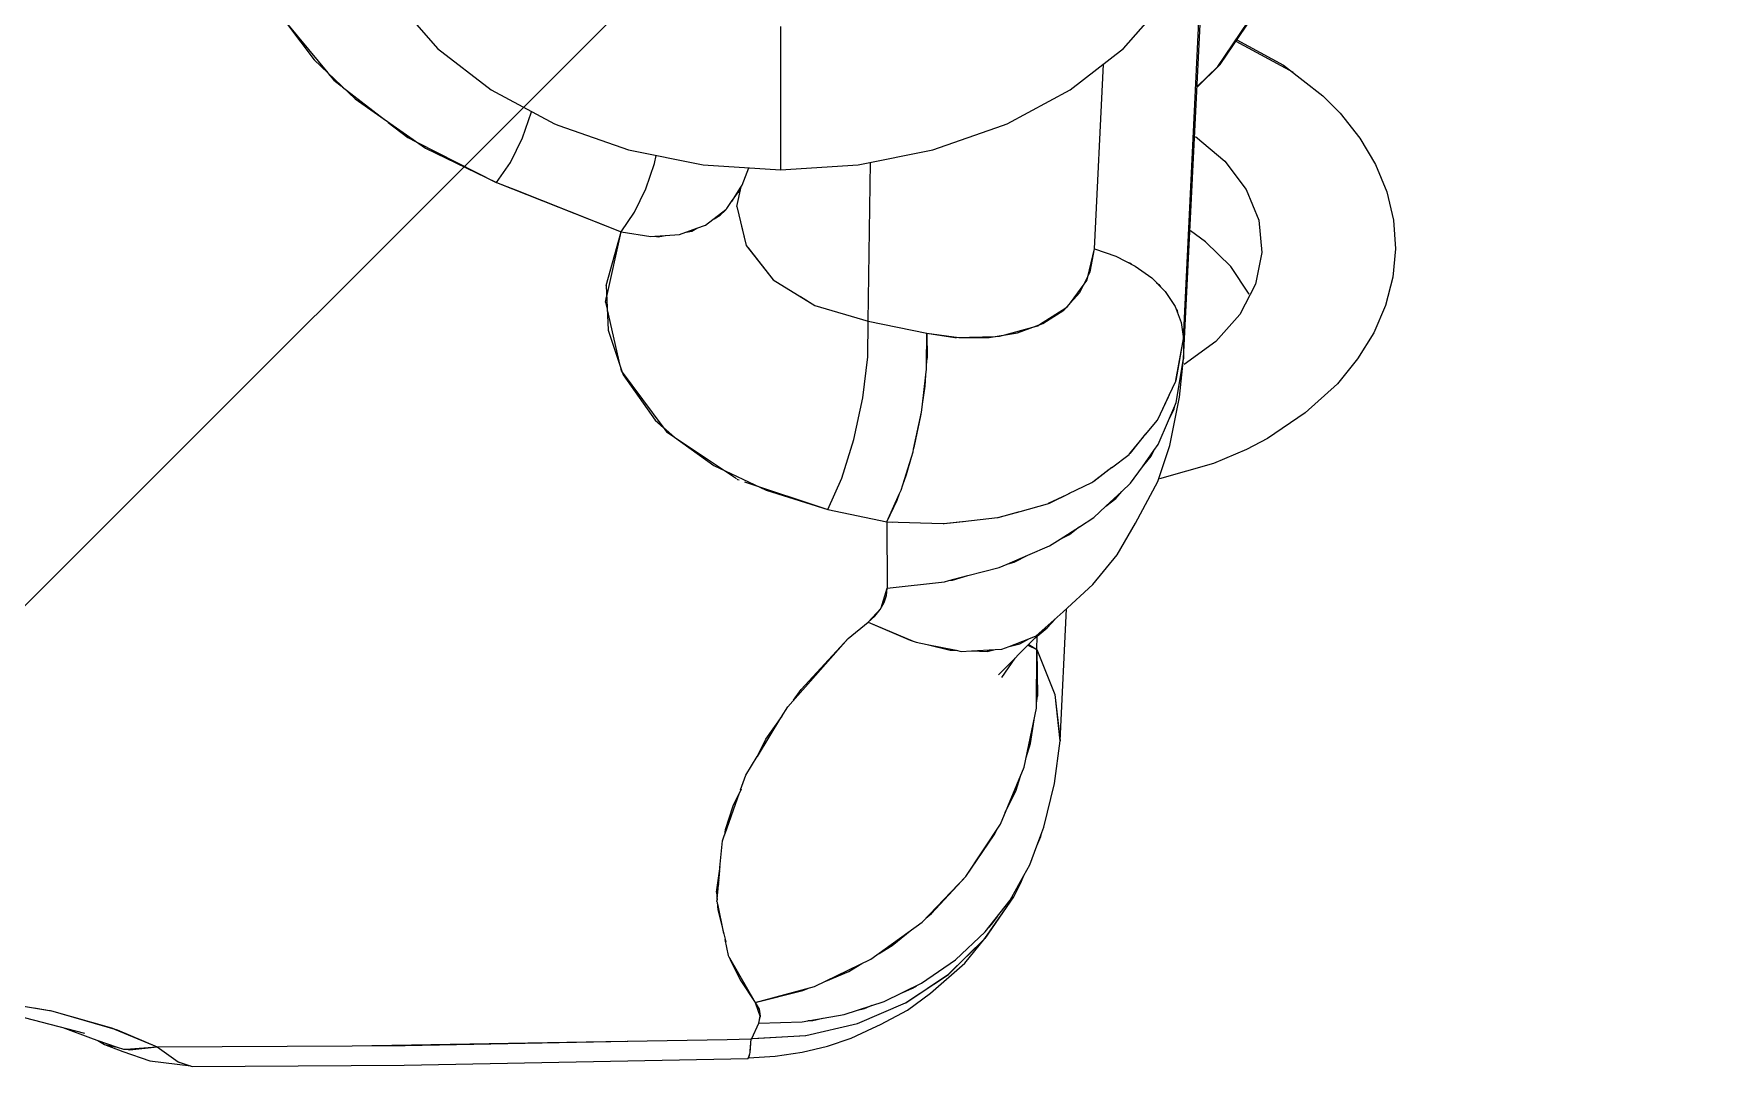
# Model space of a CAD drawing. Header units: millimetres. Extents: x 1084702 to 1166801, y 36632 to 124519.
# Drawn here: x 1102570.1 to 1102693.5, y 49599.4 to 49676.7 of the extents above; entities that cross this region are included whole.
import ezdxf

# ---------------------------------------------------------------- set-up
doc = ezdxf.new("R2010")
doc.units = ezdxf.units.MM
doc.header["$LTSCALE"] = 250
doc.layers.get('0').update_dxf_attribs({"color": 255})
doc.layers.add('%posline', color=240, linetype='Continuous')
doc.layers.add('%symbol', color=1, linetype='Continuous')
doc.styles.add('ROMANS', font='ROMANS.shx', dxfattribs={"height": 100})
doc.dimstyles.new('dott', dxfattribs={"dimscale": 100, "dimtxt": 150, "dimasz": 0.01, "dimexe": 0.5, "dimexo": 1, "dimgap": 1, "dimtad": 1, "dimdsep": 46, "dimtxsty": 'ROMANS', "dimcen": 1.5, "dimclrd": 1, "dimclre": 1, "dimclrt": 2, "dimazin": 2, "dimtfac": 1, "dimtmove": 2, "dimatfit": 3, "dimldrblk": 'DOT', "dimfxl": 1, "dimtvp": 100, "dimtolj": 1, "dimarcsym": 0})

# ---------------------------------------------------------------- blocks, each defined once
blk = doc.blocks.new('_Dot')
at = {"color": 0, "linetype": 'ByBlock', "lineweight": -2}
blk.add_line((-0.5, 0), (-1, 0), dxfattribs=at)
at = {"color": 0, "linetype": 'ByBlock', "const_width": 0.5}
blk.add_lwpolyline([(-0.25, 0, 1), (0.25, 0, 1)], format="xyb", close=True, dxfattribs=at)
blk = doc.blocks.new('GENERATOR-BORDE')
for p, q in [((-2188.81, -477.26), (-2187.31, -446.89)), ((-2188.81, -477.26), (-2187.31, -446.89)), ((-2255.74, -451.66), (-2252.05, -456.12)), ((-2247.02, -450.8), (-2243.93, -454.32)), ((-2193.23, -454.32), (-2190.14, -450.8)), ((-2188.81, -475.77), (-2187.61, -450.77)), ((-2188.81, -475.77), (-2187.61, -450.77)), ((-2186.28, -455.66), (-2183.48, -451.53)), ((-2186.28, -455.66), (-2183.48, -451.53)), ((-2186.09, -455.51), (-2183.28, -451.36)), ((-2255.01, -452.54), (-2253.06, -455.15)), ((-2218.58, -452.7), (-2218.58, -456.5)), ((-2218.58, -452.7), (-2218.58, -456.5)), ((-2184.93, -453.79), (-2180.71, -456.06)), ((-2253.06, -455.15), (-2250.03, -458.05)), ((-2243.93, -454.32), (-2239.98, -457.38)), ((-2197.18, -457.38), (-2193.23, -454.32)), ((-2252.01, -456.16), (-2251.6, -456.66)), ((-2251.6, -456.66), (-2251.03, -457.1)), ((-2218.58, -456.5), (-2218.58, -462.91)), ((-2218.58, -456.5), (-2218.58, -462.91)), ((-2195.39, -469.13), (-2194.73, -455.49)), ((-2195.39, -469.13), (-2194.73, -455.49)), ((-2187.82, -457.2), (-2186.09, -455.51)), ((-2187.82, -457.16), (-2186.28, -455.66)), ((-2187.82, -457.16), (-2186.28, -455.66)), ((-2250.97, -457.15), (-2247.84, -459.58)), ((-2239.98, -457.38), (-2235.3, -459.88)), ((-2201.85, -459.88), (-2197.18, -457.38)), ((-2250.03, -458.05), (-2244.81, -461.7)), ((-2237.66, -460.93), (-2237, -459)), ((-2237.66, -460.93), (-2237, -459)), ((-2237, -459), (-2237, -458.98)), ((-2237, -459), (-2237, -458.98)), ((-2247.58, -459.78), (-2246.14, -460.9)), ((-2235.3, -459.88), (-2234.97, -460.01)), ((-2234.97, -460.01), (-2229.83, -461.82)), ((-2207.33, -461.82), (-2202.19, -460.01)), ((-2202.19, -460.01), (-2201.85, -459.88)), ((-2246.14, -460.9), (-2245.5, -461.23)), ((-2245.46, -461.24), (-2239.6, -464.22)), ((-2238.55, -462.74), (-2237.66, -460.93)), ((-2238.55, -462.74), (-2237.66, -460.93)), ((-2244.81, -461.7), (-2239.58, -464.22)), ((-2239.58, -464.22), (-2238.55, -462.74)), ((-2239.58, -464.22), (-2238.55, -462.74)), ((-2238.49, -462.61), (-2238.49, -462.61)), ((-2238.49, -462.61), (-2238.49, -462.61)), ((-2229.83, -461.82), (-2224.3, -462.93)), ((-2228.53, -464.69), (-2227.89, -462.82)), ((-2228.53, -464.69), (-2227.89, -462.82)), ((-2227.89, -462.82), (-2227.78, -462.23)), ((-2227.89, -462.82), (-2227.78, -462.23)), ((-2212.86, -462.93), (-2207.33, -461.82)), ((-2212.12, -474.48), (-2211.93, -462.74)), ((-2224.3, -462.93), (-2218.58, -463.3)), ((-2221.41, -464.42), (-2220.94, -463.15)), ((-2218.58, -462.91), (-2218.58, -463.3)), ((-2218.58, -462.91), (-2218.58, -463.3)), ((-2218.58, -463.3), (-2212.86, -462.93)), ((-2239.59, -464.22), (-2239.58, -464.22)), ((-2239.58, -464.22), (-2230.37, -467.86)), ((-2239.58, -464.22), (-2238.18, -464.78)), ((-2238.18, -464.78), (-2230.37, -467.86)), ((-2229.39, -466.43), (-2228.53, -464.69)), ((-2229.39, -466.43), (-2228.53, -464.69)), ((-2222.21, -465.64), (-2221.56, -464.74)), ((-2222.19, -465.62), (-2221.51, -464.58)), ((-2221.82, -466), (-2221.49, -464.55)), ((-2221.77, -465.03), (-2221.77, -464.97)), ((-2221.68, -464.99), (-2221.56, -464.74)), ((-2221.64, -464.85), (-2221.61, -464.73)), ((-2221.56, -464.74), (-2221.51, -464.57)), ((-2221.51, -464.58), (-2221.41, -464.42)), ((-2230.37, -467.86), (-2229.39, -466.43)), ((-2230.37, -467.86), (-2229.39, -466.43)), ((-2224.14, -467.39), (-2222.62, -466.22)), ((-2223.04, -466.64), (-2222.67, -466.29)), ((-2222.67, -466.29), (-2222.61, -466.21)), ((-2222.62, -466.22), (-2222.55, -466.16)), ((-2222.55, -466.16), (-2222.21, -465.64)), ((-2221.82, -466), (-2221.13, -468.89)), ((-2226.06, -468.07), (-2224.77, -467.61)), ((-2225.14, -467.83), (-2224.76, -467.61)), ((-2224.76, -467.61), (-2224.14, -467.39)), ((-2223.5, -466.9), (-2223.04, -466.64)), ((-2221.47, -467.46), (-2221.13, -468.89)), ((-2231.46, -471.83), (-2230.37, -467.86)), ((-2231.43, -472.65), (-2230.37, -467.86)), ((-2230.37, -467.86), (-2230.37, -467.86)), ((-2230.37, -467.86), (-2228.17, -468.21)), ((-2228.17, -468.21), (-2227.87, -468.19)), ((-2227.87, -468.19), (-2227.11, -468.14)), ((-2227.87, -468.19), (-2227.63, -468.23)), ((-2227.63, -468.23), (-2227.09, -468.14)), ((-2227.1, -468.14), (-2226.06, -468.07)), ((-2225.55, -467.89), (-2225.14, -467.83)), ((-2221.13, -468.89), (-2219.14, -471.41)), ((-2220.99, -469.06), (-2219.14, -471.41)), ((-2195.89, -471.21), (-2195.39, -469.13)), ((-2195.71, -470.84), (-2195.39, -469.13)), ((-2195.39, -469.13), (-2193.81, -469.67)), ((-2193.81, -469.67), (-2192.39, -470.4)), ((-2192.95, -470.11), (-2192.73, -470.2)), ((-2192.73, -470.2), (-2192.63, -470.28)), ((-2219.14, -471.41), (-2216.04, -473.32)), ((-2196.48, -472.36), (-2195.71, -470.84)), ((-2196.16, -471.74), (-2195.95, -471.46)), ((-2195.95, -471.46), (-2195.89, -471.21)), ((-2192.39, -470.4), (-2191.15, -471.28)), ((-2191.15, -471.28), (-2190.16, -472.29)), ((-2231.52, -473.06), (-2231.44, -472.68)), ((-2231.46, -471.83), (-2231.33, -475.15)), ((-2231.45, -472.18), (-2231.39, -472.45)), ((-2217.12, -472.66), (-2216.04, -473.32)), ((-2197.66, -473.65), (-2196.48, -472.36)), ((-2197.17, -473.11), (-2196.16, -471.74)), ((-2196.79, -472.71), (-2196.75, -472.55)), ((-2196.68, -472.59), (-2196.65, -472.4)), ((-2190.8, -471.64), (-2190.62, -471.77)), ((-2190.62, -471.77), (-2190.51, -471.93)), ((-2190.16, -472.29), (-2189.42, -473.39)), ((-2231.52, -473.06), (-2231.4, -473.58)), ((-2231.39, -473.63), (-2230.45, -477.75)), ((-2231.39, -473.64), (-2231.39, -473.65)), ((-2216.04, -473.32), (-2212.12, -474.48)), ((-2199.44, -474.73), (-2197.51, -473.48)), ((-2199.21, -474.64), (-2197.66, -473.65)), ((-2197.51, -473.48), (-2197.38, -473.39)), ((-2197.38, -473.39), (-2197.17, -473.11)), ((-2189.42, -473.39), (-2188.97, -474.57)), ((-2189.34, -473.59), (-2189.28, -473.68)), ((-2189.28, -473.68), (-2189.24, -473.86)), ((-2231.33, -475.15), (-2230.29, -478.24)), ((-2212.14, -477.12), (-2212.12, -474.48)), ((-2212.14, -477.12), (-2212.12, -474.48)), ((-2212.12, -474.48), (-2207.78, -475.37)), ((-2212.12, -474.48), (-2207.78, -475.37)), ((-2212.12, -474.48), (-2212.12, -474.48)), ((-2202.02, -475.49), (-2199.95, -474.92)), ((-2201.07, -475.33), (-2199.21, -474.64)), ((-2199.95, -474.92), (-2199.57, -474.81)), ((-2199.57, -474.81), (-2199.44, -474.73)), ((-2188.97, -474.57), (-2188.81, -475.77)), ((-2207.79, -477.73), (-2207.78, -475.37)), ((-2207.78, -475.37), (-2207.75, -477.21)), ((-2207.78, -475.37), (-2205.42, -475.69)), ((-2207.78, -475.37), (-2205.7, -475.67)), ((-2205.7, -475.67), (-2205.59, -475.67)), ((-2205.59, -475.67), (-2202.7, -475.6)), ((-2205.42, -475.69), (-2203.16, -475.68)), ((-2203.16, -475.68), (-2201.07, -475.33)), ((-2202.7, -475.6), (-2202.41, -475.59)), ((-2202.41, -475.59), (-2202.02, -475.49)), ((-2189.37, -478.87), (-2188.81, -475.77)), ((-2189.36, -478.85), (-2188.81, -475.77)), ((-2188.81, -475.77), (-2188.81, -477.26)), ((-2188.81, -475.77), (-2188.81, -477.26)), ((-2212.5, -480.13), (-2212.14, -477.12)), ((-2212.5, -480.13), (-2212.14, -477.12)), ((-2207.79, -477.73), (-2207.75, -477.21)), ((-2207.79, -477.53), (-2207.77, -477.54)), ((-2207.79, -477.53), (-2207.77, -477.53)), ((-2189.35, -480.49), (-2188.81, -477.26)), ((-2189.1, -480.1), (-2188.81, -477.26)), ((-2230.44, -477.78), (-2230.36, -478.14)), ((-2230.36, -478.14), (-2230.28, -478.25)), ((-2230.28, -478.25), (-2230.22, -478.44)), ((-2230.28, -478.25), (-2227.28, -482.28)), ((-2230.22, -478.44), (-2227.84, -481.79)), ((-2208.09, -480.6), (-2207.84, -478.45)), ((-2207.9, -479.28), (-2207.84, -478.45)), ((-2207.84, -478.45), (-2207.79, -478.01)), ((-2207.79, -478.01), (-2207.79, -477.73)), ((-2189.38, -478.91), (-2189.37, -478.88)), ((-2189.37, -478.87), (-2189.36, -478.85)), ((-2208.09, -480.6), (-2207.9, -479.28)), ((-2190.71, -481.74), (-2189.92, -480.07)), ((-2190.68, -481.7), (-2189.84, -479.89)), ((-2189.86, -479.94), (-2189.38, -478.91)), ((-2189.82, -483.66), (-2189.1, -480.1)), ((-2213.16, -483.21), (-2212.5, -480.13)), ((-2213.16, -483.21), (-2212.5, -480.13)), ((-2208.75, -483.94), (-2208.17, -481.21)), ((-2208.21, -481.47), (-2208.17, -481.21)), ((-2208.17, -481.21), (-2208.14, -481.03)), ((-2208.14, -481.03), (-2208.09, -480.6)), ((-2189.92, -481.82), (-2189.45, -480.73)), ((-2189.92, -481.82), (-2189.49, -480.95)), ((-2189.49, -480.95), (-2189.45, -480.73)), ((-2189.45, -480.73), (-2189.35, -480.49)), ((-2227.84, -481.79), (-2226.43, -483.04)), ((-2227.26, -482.31), (-2227.01, -482.65)), ((-2208.68, -483.68), (-2208.21, -481.47)), ((-2191.62, -482.86), (-2190.74, -481.79)), ((-2190.74, -481.79), (-2190.71, -481.74)), ((-2190.72, -481.74), (-2190.68, -481.7)), ((-2190.67, -483.59), (-2189.92, -481.82)), ((-2227.01, -482.65), (-2221.85, -486.11)), ((-2214.06, -486.07), (-2213.16, -483.21)), ((-2214.06, -486.07), (-2213.16, -483.21)), ((-2208.75, -483.94), (-2208.68, -483.68)), ((-2192.78, -484.25), (-2191.75, -483.01)), ((-2192.73, -484.22), (-2191.59, -482.81)), ((-2190.99, -484.04), (-2190.67, -483.59)), ((-2190.7, -486.33), (-2189.82, -483.66)), ((-2209.55, -486.56), (-2208.92, -484.53)), ((-2209.28, -485.8), (-2208.92, -484.53)), ((-2208.92, -484.53), (-2208.79, -484.12)), ((-2208.79, -484.12), (-2208.75, -483.94)), ((-2194.14, -485.31), (-2192.83, -484.32)), ((-2192.83, -484.32), (-2192.79, -484.26)), ((-2192.79, -484.26), (-2192.73, -484.22)), ((-2191.84, -485.23), (-2190.99, -484.04)), ((-2191.84, -485.23), (-2191.19, -484.44)), ((-2191.19, -484.44), (-2190.99, -484.04)), ((-2221.78, -486.16), (-2221.76, -486.17)), ((-2221.76, -486.17), (-2221.64, -486.21)), ((-2215.1, -488.4), (-2214.06, -486.07)), ((-2215.1, -488.4), (-2214.06, -486.07)), ((-2209.55, -486.56), (-2209.28, -485.8)), ((-2195.5, -486.34), (-2194.29, -485.42)), ((-2195.44, -486.31), (-2194.1, -485.27)), ((-2192.72, -486.45), (-2191.84, -485.23)), ((-2221.26, -486.34), (-2215.1, -488.4)), ((-2210.73, -489.31), (-2209.8, -487.22)), ((-2209.97, -487.7), (-2209.8, -487.22)), ((-2209.8, -487.22), (-2209.68, -486.97)), ((-2209.68, -486.97), (-2209.55, -486.56)), ((-2198.78, -487.93), (-2197.41, -487.28)), ((-2198.72, -487.92), (-2197.22, -487.19)), ((-2197.9, -487.52), (-2197.89, -487.51)), ((-2197.9, -487.52), (-2197.89, -487.51)), ((-2197.29, -487.22), (-2195.57, -486.4)), ((-2195.57, -486.4), (-2195.51, -486.35)), ((-2195.51, -486.35), (-2195.44, -486.31)), ((-2194.54, -488.15), (-2193.37, -487.06)), ((-2193.81, -487.58), (-2193.37, -487.06)), ((-2193.37, -487.06), (-2192.72, -486.45)), ((-2192.36, -489.4), (-2190.7, -486.33)), ((-2215.1, -488.4), (-2210.73, -489.31)), ((-2215.1, -488.4), (-2210.73, -489.31)), ((-2210.73, -489.31), (-2209.97, -487.7)), ((-2202.5, -488.98), (-2201, -488.56)), ((-2202.44, -488.97), (-2200.88, -488.53)), ((-2200.89, -488.53), (-2198.86, -487.97)), ((-2198.86, -487.97), (-2198.79, -487.94)), ((-2198.79, -487.94), (-2198.72, -487.92)), ((-2195.43, -488.98), (-2194.54, -488.15)), ((-2194.55, -488.15), (-2193.81, -487.58)), ((-2210.73, -489.31), (-2210.71, -494.2)), ((-2210.73, -489.31), (-2210.3, -489.32)), ((-2210.73, -489.31), (-2206.56, -489.44)), ((-2210.73, -489.31), (-2210.71, -494.2)), ((-2206.56, -489.44), (-2206.53, -489.44)), ((-2206.53, -489.44), (-2205.16, -489.29)), ((-2206.53, -489.44), (-2206.49, -489.44)), ((-2206.49, -489.44), (-2205.1, -489.28)), ((-2205.11, -489.28), (-2202.56, -488.99)), ((-2202.56, -488.99), (-2202.5, -488.98)), ((-2202.5, -488.98), (-2202.44, -488.97)), ((-2197.92, -490.58), (-2196.5, -489.67)), ((-2197.24, -490.24), (-2196.5, -489.66)), ((-2196.5, -489.67), (-2195.43, -488.98)), ((-2193.7, -491.74), (-2192.36, -489.4)), ((-2200.3, -491.77), (-2198.7, -491.08)), ((-2198.7, -491.08), (-2197.92, -490.58)), ((-2197.93, -490.58), (-2197.24, -490.24)), ((-2202.43, -492.68), (-2201.84, -492.43)), ((-2201.84, -492.43), (-2200.3, -491.77)), ((-2201.84, -492.43), (-2201.32, -492.28)), ((-2201.32, -492.28), (-2200.3, -491.77)), ((-2195.5, -493.94), (-2193.7, -491.74)), ((-2206.48, -493.74), (-2206.16, -493.65)), ((-2206.16, -493.65), (-2204.74, -493.28)), ((-2206.16, -493.65), (-2205.88, -493.62)), ((-2205.88, -493.62), (-2204.74, -493.28)), ((-2204.74, -493.28), (-2202.43, -492.68)), ((-2211.15, -495.67), (-2210.71, -494.2)), ((-2210.94, -495.27), (-2210.76, -494.74)), ((-2210.76, -494.74), (-2210.71, -494.2)), ((-2210.71, -494.2), (-2206.48, -493.74)), ((-2197.7, -495.96), (-2195.5, -493.94)), ((-2212.11, -496.71), (-2211.18, -495.7)), ((-2211.61, -496.27), (-2211.22, -495.78)), ((-2211.22, -495.78), (-2210.94, -495.27)), ((-2211.18, -495.7), (-2211.15, -495.67)), ((-2210.94, -494.97), (-2210.85, -495.01)), ((-2210.94, -494.97), (-2210.85, -495.01)), ((-2199.69, -497.73), (-2197.7, -495.96)), ((-2197.93, -505.5), (-2197.45, -495.73)), ((-2213.59, -497.94), (-2212.11, -496.71)), ((-2213.59, -497.94), (-2212.11, -496.71)), ((-2212.11, -496.71), (-2211.61, -496.27)), ((-2212.11, -496.71), (-2209.01, -498.06)), ((-2212.11, -496.71), (-2208.78, -498.12)), ((-2199.76, -497.87), (-2198.88, -497.15)), ((-2199.35, -497.43), (-2198.88, -497.15)), ((-2198.88, -497.15), (-2198.3, -496.49)), ((-2218.05, -502.97), (-2213.59, -497.94)), ((-2217.05, -501.69), (-2213.59, -497.94)), ((-2209.01, -498.06), (-2208.78, -498.12)), ((-2208.78, -498.12), (-2208.57, -498.2)), ((-2208.57, -498.2), (-2207.74, -498.37)), ((-2207.74, -498.37), (-2206.04, -498.79)), ((-2207.74, -498.37), (-2205.61, -498.8)), ((-2202.47, -500.61), (-2199.76, -497.87)), ((-2202.23, -498.72), (-2201.68, -498.51)), ((-2201.68, -498.51), (-2200.24, -497.95)), ((-2201.68, -498.51), (-2200.9, -498.33)), ((-2201.38, -498.44), (-2201.37, -498.39)), ((-2201.08, -498.37), (-2201.03, -498.25)), ((-2200.9, -498.33), (-2200.24, -497.95)), ((-2200.3, -498.42), (-2199.65, -498.73)), ((-2200.25, -498.37), (-2199.65, -498.73)), ((-2200.24, -497.95), (-2199.69, -497.73)), ((-2199.65, -498.73), (-2199.61, -497.75)), ((-2199.65, -498.73), (-2199.61, -497.75)), ((-2206.04, -498.79), (-2205.61, -498.8)), ((-2205.93, -498.79), (-2205.85, -498.76)), ((-2205.61, -498.8), (-2205.23, -498.88)), ((-2205.23, -498.88), (-2204.48, -498.84)), ((-2204.48, -498.84), (-2202.73, -498.75)), ((-2204.48, -498.84), (-2203.31, -498.88)), ((-2204.46, -498.84), (-2204.46, -498.84)), ((-2203.31, -498.88), (-2202.73, -498.75)), ((-2203.3, -498.78), (-2203.2, -498.86)), ((-2203.18, -498.77), (-2203.11, -498.84)), ((-2202.73, -498.75), (-2202.23, -498.72)), ((-2202.23, -500.8), (-2201.24, -499.37)), ((-2199.67, -503.07), (-2199.65, -498.73)), ((-2199.65, -498.73), (-2198.31, -502.06)), ((-2199.65, -498.73), (-2199.59, -502.2)), ((-2217.62, -502.48), (-2217.05, -501.69)), ((-2199.66, -502.7), (-2199.59, -502.2)), ((-2198.31, -502.06), (-2197.93, -505.5)), ((-2198.31, -502.06), (-2198.31, -502.07)), ((-2198.31, -502.07), (-2197.94, -505.5)), ((-2218.51, -503.71), (-2218.05, -502.97)), ((-2200.58, -507.43), (-2199.67, -503.07)), ((-2198.24, -502.7), (-2198.24, -502.7)), ((-2198.24, -502.7), (-2198.24, -502.7)), ((-2220.3, -506.64), (-2218.56, -503.8)), ((-2219.68, -505.37), (-2218.47, -503.68)), ((-2200.11, -505.7), (-2199.85, -503.94)), ((-2220.32, -506.67), (-2219.68, -505.37)), ((-2200.43, -506.73), (-2200.11, -505.7)), ((-2198.33, -508.65), (-2197.93, -505.5)), ((-2197.94, -505.5), (-2197.93, -505.5)), ((-2197.94, -505.51), (-2197.93, -505.5)), ((-2221.15, -508.02), (-2220.32, -506.66)), ((-2221.54, -509.11), (-2221.15, -508.02)), ((-2202.34, -511.64), (-2200.58, -507.43)), ((-2201.18, -509.14), (-2200.86, -508.11)), ((-2222.69, -512.35), (-2221.62, -509.33)), ((-2222.09, -510.3), (-2221.48, -509.04)), ((-2201.99, -510.79), (-2201.18, -509.14)), ((-2199.13, -511.86), (-2198.33, -508.65)), ((-2222.65, -512.05), (-2222.09, -510.3)), ((-2222.71, -512.47), (-2222.65, -512.05)), ((-2204.9, -515.51), (-2202.34, -511.64)), ((-2202.8, -512.44), (-2202.56, -511.97)), ((-2199.28, -512.26), (-2199.13, -511.86)), ((-2223.06, -514.86), (-2222.88, -512.87)), ((-2222.88, -512.87), (-2222.73, -512.44)), ((-2204.9, -515.51), (-2202.8, -512.44)), ((-2203.21, -513.05), (-2203.18, -512.9)), ((-2203.2, -513.04), (-2203.17, -512.89)), ((-2200.16, -514.66), (-2199.65, -513.26)), ((-2199.65, -513.26), (-2199.35, -512.57)), ((-2199.64, -513.24), (-2199.28, -512.26)), ((-2199.35, -512.57), (-2199.28, -512.26)), ((-2204.11, -514.31), (-2204.11, -514.36)), ((-2200.6, -515.44), (-2200.16, -514.66)), ((-2223.31, -516.68), (-2223.04, -514.77)), ((-2223.27, -517.19), (-2223.08, -515.08)), ((-2223.18, -515.74), (-2223.15, -515.85)), ((-2208.13, -518.89), (-2204.9, -515.51)), ((-2207.44, -518.26), (-2204.9, -515.51)), ((-2201.62, -517.26), (-2200.6, -515.44)), ((-2200.84, -515.99), (-2200.6, -515.44)), ((-2223.31, -516.68), (-2223.27, -517.27)), ((-2223.2, -515.93), (-2223.17, -516.1)), ((-2203.48, -520.1), (-2201.35, -517.01)), ((-2203.47, -520.09), (-2201.35, -517.02)), ((-2202.9, -519.27), (-2201.35, -517.02)), ((-2201.35, -517.01), (-2200.84, -515.99)), ((-2201.35, -517.02), (-2201.35, -517.01)), ((-2201.18, -516.48), (-2200.84, -515.99)), ((-2201, -516.22), (-2200.88, -515.93)), ((-2201, -516.22), (-2200.88, -515.94)), ((-2223.29, -517.36), (-2223.28, -517.25)), ((-2223.29, -517.36), (-2223.27, -517.46)), ((-2223.26, -517.42), (-2223.22, -517.99)), ((-2223.25, -517.55), (-2222.79, -519.74)), ((-2223.22, -517.99), (-2222.64, -520.35)), ((-2207.85, -518.6), (-2207.44, -518.26)), ((-2203.46, -519.62), (-2201.62, -517.26)), ((-2211.91, -521.64), (-2208.13, -518.89)), ((-2210.34, -520.63), (-2208.89, -519.44)), ((-2203.29, -519.83), (-2202.9, -519.27)), ((-2203.19, -519.28), (-2202.96, -519.05)), ((-2202.96, -519.05), (-2202.54, -518.44)), ((-2222.7, -520.18), (-2222.45, -521.36)), ((-2211.3, -521.2), (-2210.34, -520.63)), ((-2210.59, -520.69), (-2210.24, -520.55)), ((-2210.57, -520.66), (-2210.23, -520.54)), ((-2209.72, -520.12), (-2209.72, -520.05)), ((-2209.72, -520.12), (-2209.72, -520.05)), ((-2206.17, -522.74), (-2203.48, -520.1)), ((-2206.16, -522.74), (-2203.48, -520.1)), ((-2205.65, -521.68), (-2203.46, -519.62)), ((-2204.97, -521.93), (-2203.48, -520.1)), ((-2203.48, -520.1), (-2203.48, -520.1)), ((-2222.45, -521.36), (-2222.37, -521.5)), ((-2222.37, -521.48), (-2222.32, -521.66)), ((-2222.36, -521.53), (-2220.46, -524.82)), ((-2222.32, -521.66), (-2221.58, -523.16)), ((-2216.08, -523.65), (-2211.91, -521.64)), ((-2213.54, -522.54), (-2212.58, -521.96)), ((-2208.16, -523.4), (-2205.65, -521.68)), ((-2207.5, -524.14), (-2204.97, -521.93)), ((-2221.58, -523.16), (-2220.46, -524.82)), ((-2215.24, -523.25), (-2213.54, -522.54)), ((-2214.56, -522.92), (-2214.35, -522.88)), ((-2209.34, -524.86), (-2206.17, -522.75)), ((-2209.33, -524.86), (-2206.17, -522.74)), ((-2206.17, -522.75), (-2206.17, -522.74)), ((-2220.7, -524.46), (-2220.69, -524.43)), ((-2220.7, -524.46), (-2220.69, -524.43)), ((-2220.46, -524.82), (-2216.08, -523.65)), ((-2220.46, -524.82), (-2216.94, -523.95)), ((-2216.94, -523.95), (-2216.45, -523.75)), ((-2210.92, -524.76), (-2208.16, -523.4)), ((-2209.54, -524.08), (-2208.83, -523.78)), ((-2209.21, -525.39), (-2207.5, -524.14)), ((-2208.83, -523.78), (-2208.55, -523.6)), ((-2277.83, -524.56), (-2272.61, -525.41)), ((-2273.75, -525.23), (-2272.47, -525.44)), ((-2272.61, -525.41), (-2272.55, -525.43)), ((-2272.54, -525.43), (-2267.61, -526.85)), ((-2272.47, -525.44), (-2268.03, -526.7)), ((-2220.56, -524.67), (-2220.55, -524.67)), ((-2220.56, -524.67), (-2220.55, -524.67)), ((-2220.46, -524.82), (-2220.08, -525.88)), ((-2220.46, -524.82), (-2220.17, -525.32)), ((-2220.17, -525.32), (-2220.08, -525.84)), ((-2219.67, -524.61), (-2219.58, -524.6)), ((-2219.66, -524.61), (-2219.57, -524.6)), ((-2217, -526.25), (-2213.89, -525.71)), ((-2213.89, -525.71), (-2210.92, -524.76)), ((-2213, -525.42), (-2212.39, -525.28)), ((-2212.9, -526.39), (-2209.35, -524.86)), ((-2212.89, -526.38), (-2209.34, -524.86)), ((-2212.39, -525.28), (-2211.81, -525.04)), ((-2211.21, -526.45), (-2209.21, -525.39)), ((-2209.35, -524.86), (-2209.34, -524.86)), ((-2274.48, -525.93), (-2270.02, -527.1)), ((-2271.63, -526.68), (-2269.39, -527.52)), ((-2268.03, -526.7), (-2267.84, -526.78)), ((-2267.81, -526.79), (-2264.65, -528.1)), ((-2267.61, -526.85), (-2264.65, -528.1)), ((-2220.7, -527.49), (-2220.19, -526.36)), ((-2220.7, -527.5), (-2220.19, -526.36)), ((-2220.19, -526.36), (-2220.08, -525.84)), ((-2220.19, -526.36), (-2220.08, -525.88)), ((-2220.19, -526.36), (-2217, -526.25)), ((-2216.72, -527.28), (-2212.9, -526.39)), ((-2216.72, -527.27), (-2212.9, -526.39)), ((-2216.56, -526.17), (-2216.21, -526.15)), ((-2216.21, -526.15), (-2215.45, -525.98)), ((-2213.36, -527.46), (-2211.78, -526.72)), ((-2212.9, -526.39), (-2212.9, -526.39)), ((-2211.78, -526.72), (-2211.21, -526.45)), ((-2269.39, -527.52), (-2269.03, -527.65)), ((-2269.03, -527.65), (-2267.6, -528.13)), ((-2269.03, -527.65), (-2268.54, -527.94)), ((-2268.54, -527.94), (-2267.2, -528.46)), ((-2268.54, -527.94), (-2267.6, -528.13)), ((-2267.6, -528.13), (-2267.14, -528.29)), ((-2266.93, -528.27), (-2264.67, -528.1)), ((-2266.66, -528.33), (-2264.65, -528.1)), ((-2264.66, -528.1), (-2264.65, -528.1)), ((-2264.65, -528.1), (-2250.25, -528.04)), ((-2264.65, -528.1), (-2264.57, -528.16)), ((-2264.65, -528.1), (-2263.11, -529.22)), ((-2250.25, -528.04), (-2248.77, -528.02)), ((-2248.8, -528.02), (-2246.33, -528)), ((-2248.75, -528.02), (-2230.06, -527.69)), ((-2246.33, -528), (-2229.88, -527.69)), ((-2229.92, -527.69), (-2222.54, -527.56)), ((-2222.54, -527.56), (-2220.76, -527.52)), ((-2220.84, -528.52), (-2220.76, -527.52)), ((-2220.83, -528.42), (-2220.76, -527.52)), ((-2220.76, -527.52), (-2220.7, -527.49)), ((-2220.76, -527.52), (-2220.7, -527.49)), ((-2220.7, -527.49), (-2216.72, -527.27)), ((-2220.7, -527.5), (-2220.68, -527.49)), ((-2220.64, -527.49), (-2216.73, -527.28)), ((-2217, -528.51), (-2215.12, -528.06)), ((-2216.73, -527.28), (-2216.72, -527.28)), ((-2215.12, -528.06), (-2213.36, -527.46)), ((-2267.2, -528.46), (-2265.19, -529.14)), ((-2267.14, -528.29), (-2266.93, -528.27)), ((-2266.93, -528.27), (-2266.66, -528.33)), ((-2265.19, -529.14), (-2262.17, -529.52)), ((-2263.11, -529.22), (-2262.81, -529.31)), ((-2263.09, -529.22), (-2263.06, -529.24)), ((-2263.06, -529.24), (-2262.8, -529.32)), ((-2262.8, -529.32), (-2262.06, -529.55)), ((-2262.06, -529.55), (-2246.41, -529.46)), ((-2246.41, -529.46), (-2220.97, -528.97)), ((-2220.97, -528.97), (-2220.85, -528.63)), ((-2220.95, -528.93), (-2218.98, -528.8)), ((-2220.95, -528.91), (-2220.91, -528.9)), ((-2220.91, -528.9), (-2220.87, -528.69)), ((-2220.85, -528.63), (-2220.84, -528.52)), ((-2220.84, -528.52), (-2220.83, -528.42)), ((-2218.98, -528.8), (-2217, -528.51))]:
    blk.add_line(p, q)
for points in [[(-2184.86, -453.67), (-2181.43, -455.56), (-2178.5, -457.83), (-2177.24, -459.09), (-2175.78, -460.94), (-2174.62, -462.89), (-2173.79, -464.92), (-2173.3, -467.01), (-2173.15, -469.12), (-2173.34, -471.23), (-2173.87, -473.31), (-2174.74, -475.33), (-2175.94, -477.27), (-2177.44, -479.1), (-2179.81, -481.26), (-2182.61, -483.14), (-2184.16, -483.97)], [(-2187.93, -460.83), (-2185.76, -462.64), (-2184.18, -464.74), (-2183.25, -467.02), (-2183.02, -469.39), (-2183.49, -471.74), (-2184.64, -473.97), (-2186.43, -475.98), (-2188.77, -477.68)], [(-2183.96, -472.49), (-2185.3, -470.43), (-2187.18, -468.6), (-2188.29, -467.8)], [(-2226.41, -483.05), (-2223.51, -485.15), (-2219.66, -486.96), (-2215.1, -488.4)], [(-2184.15, -483.97), (-2186.6, -485), (-2190.57, -486.12)]]:
    blk.add_lwpolyline(points)
blk = doc.blocks.new('BL_1-deck_B4_2')
blk.add_blockref('GENERATOR-BORDE', (87080.86, 18381.44))

msp = doc.modelspace()

# ---------------------------------------------------------------- hatches: boundary and pattern name
at = {"layer": '%symbol', "true_color": 0x939598}
h = msp.add_hatch(dxfattribs=at)
h.set_pattern_fill('ANSI31', color=252, scale=100)
h.paths.add_polyline_path([(1097892.6, 52632.31), (1097892.6, 43032.31), (1109392.6, 43032.31), (1109392.6, 52632.31)])

# ---------------------------------------------------------------- block references
msp.add_blockref('BL_1-deck_B4_2', (1017763.01, 31748.48))

# ---------------------------------------------------------------- leaders
at = {"layer": '%posline', "linetype": 'ByBlock'}
msp.add_leader([(1105977.01, 46518.41), (1099711.3, 53457.36)], dimstyle='dott', override={"dimasz": 2, "dimgap": 1, "dimtad": 0, "dimclrd": 256}, dxfattribs=at)

doc.saveas('drawing.dxf')
